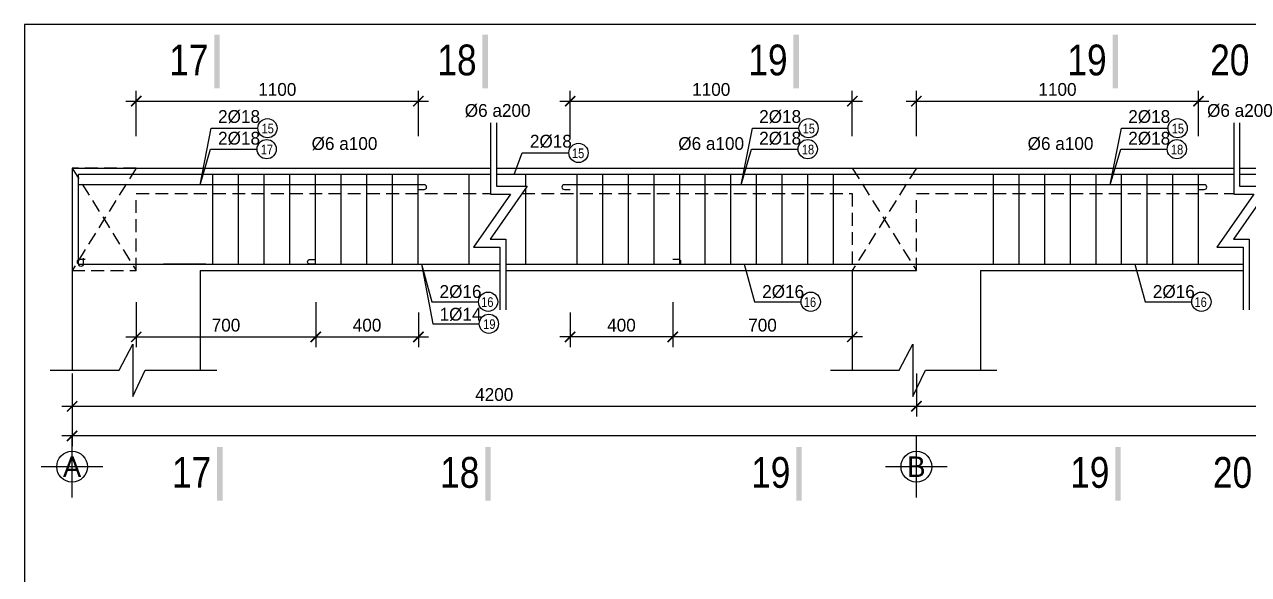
# Model space of a CAD drawing. Extents: x -317 to 4260, y -2056 to 757.
# Drawn here: x 3420.4 to 3659, y 649.3 to 756.6 of the extents above; entities that cross this region are included whole.
import ezdxf
from ezdxf.enums import TextEntityAlignment as Align

# ---------------------------------------------------------------- set-up
doc = ezdxf.new("R2010")
doc.units = 0
doc.header["$MEASUREMENT"] = 0
doc.linetypes.add('CENTER2', pattern=[1.125, 0.75, -0.125, 0.125, -0.125])
doc.linetypes.add('HIDDEN', pattern=[0.375, 0.25, -0.125])
doc.layers.get('0').update_dxf_attribs({"linetype": 'CONTINUOUS'})
doc.layers.get('DEFPOINTS').update_dxf_attribs({"linetype": 'CONTINUOUS'})
for name, color, linetype in [('DAI', 3, 'CONTINUOUS'), ('DIM', 1, 'CONTINUOUS'), ('DUT', 7, 'CENTER2'), ('MOTAAR', 1, 'CONTINUOUS'), ('TEXT', 7, 'CONTINUOUS'), ('THEP', 6, 'CONTINUOUS'), ('TU1', 9, 'CONTINUOUS'), ('TUONG', 7, 'CONTINUOUS')]:
    doc.layers.add(name, color=color, linetype=linetype)
doc.styles.add('DIM-NEW', font='VHELVCN.TTF')
doc.styles.add('style1', font='VGOUDYN.TTF')
doc.styles.add('T2', font='VTIMESN.TTF')
doc.dimstyles.new('TL20', dxfattribs={"dimtxt": 2.5, "dimasz": 2, "dimexe": 2, "dimexo": 2, "dimgap": 1, "dimtad": 1, "dimdec": 0, "dimlfac": 20, "dimzin": 0, "dimdsep": 46, "dimtxsty": 'T2', "dimblk": 'ARCHTICK', "dimcen": 2.5, "dimdle": 2, "dimclrd": 1, "dimclre": 1, "dimclrt": 2, "dimadec": 0, "dimazin": 0, "dimtfac": 1, "dimtdec": 0, "dimtix": 1, "dimtofl": 0, "dimtmove": 0, "dimatfit": 0, "dimldrblk": 'ARCHTICK', "dimfxl": 0, "dimtolj": 1, "dimtzin": 0, "dimlwd": -1, "dimlwe": -1, "dimarcsym": 0})

# ---------------------------------------------------------------- blocks, each defined once
blk = doc.blocks.new('_ARCHTICK')
at = {"color": 0, "linetype": 'ByBlock', "const_width": 0.15}
blk.add_lwpolyline([(-0.5, -0.5), (0.5, 0.5)], dxfattribs=at)
blk = doc.blocks.new('*D162')
at = {"layer": 'DEFPOINTS', "color": 0}
for p in [(3649.24, 741.64), (3594.24, 732.83), (3649.24, 732.83)]:
    blk.add_point(p, dxfattribs=at)
at = {"layer": 'TUONG', "color": 1}
for p, q in [((3594.24, 734.83), (3594.24, 743.64)), ((3649.24, 734.83), (3649.24, 743.64)), ((3592.24, 741.64), (3651.24, 741.64))]:
    blk.add_line(p, q, dxfattribs=at)
at = {"layer": 'TUONG', "color": 1, "xscale": 2, "yscale": 2, "zscale": 2, "rotation": 180}
blk.add_blockref('_ARCHTICK', (3594.24, 741.64), dxfattribs=at)
at = {"layer": 'TUONG', "color": 1, "xscale": 2, "yscale": 2, "zscale": 2}
blk.add_blockref('_ARCHTICK', (3649.24, 741.64), dxfattribs=at)
at = {"layer": 'TUONG', "color": 2, "insert": (3621.74, 743.91), "char_height": 2.5, "attachment_point": 5, "style": 'T2'}
blk.add_mtext('\\A1;1100', dxfattribs=at)
blk = doc.blocks.new('*D161')
at = {"layer": 'DEFPOINTS', "color": 0}
for p in [(3581.74, 741.64), (3526.74, 732.83), (3581.74, 732.83)]:
    blk.add_point(p, dxfattribs=at)
at = {"layer": 'TUONG', "color": 1}
for p, q in [((3526.74, 734.83), (3526.74, 743.64)), ((3581.74, 734.83), (3581.74, 743.64)), ((3524.74, 741.64), (3583.74, 741.64))]:
    blk.add_line(p, q, dxfattribs=at)
at = {"layer": 'TUONG', "color": 1, "xscale": 2, "yscale": 2, "zscale": 2, "rotation": 180}
blk.add_blockref('_ARCHTICK', (3526.74, 741.64), dxfattribs=at)
at = {"layer": 'TUONG', "color": 1, "xscale": 2, "yscale": 2, "zscale": 2}
blk.add_blockref('_ARCHTICK', (3581.74, 741.64), dxfattribs=at)
at = {"layer": 'TUONG', "color": 2, "insert": (3554.24, 743.91), "char_height": 2.5, "attachment_point": 5, "style": 'T2'}
blk.add_mtext('\\A1;1100', dxfattribs=at)
blk = doc.blocks.new('*D160')
at = {"layer": 'DEFPOINTS', "color": 0}
for p in [(3477.15, 702.46), (3497.15, 702.46), (3497.15, 695.67)]:
    blk.add_point(p, dxfattribs=at)
at = {"layer": 'TUONG', "color": 1}
for p, q in [((3477.15, 700.46), (3477.15, 693.67)), ((3497.15, 700.46), (3497.15, 693.67)), ((3475.15, 695.67), (3499.15, 695.67))]:
    blk.add_line(p, q, dxfattribs=at)
at = {"layer": 'TUONG', "color": 1, "xscale": 2, "yscale": 2, "zscale": 2, "rotation": 180}
blk.add_blockref('_ARCHTICK', (3477.15, 695.67), dxfattribs=at)
at = {"layer": 'TUONG', "color": 1, "xscale": 2, "yscale": 2, "zscale": 2}
blk.add_blockref('_ARCHTICK', (3497.15, 695.67), dxfattribs=at)
at = {"layer": 'TUONG', "color": 2, "insert": (3487.15, 697.95), "char_height": 2.5, "attachment_point": 5, "style": 'T2'}
blk.add_mtext('\\A1;400', dxfattribs=at)
blk = doc.blocks.new('*D159')
at = {"layer": 'DEFPOINTS', "color": 0}
for p in [(3442.15, 704.46), (3477.15, 704.46), (3477.15, 695.67)]:
    blk.add_point(p, dxfattribs=at)
at = {"layer": 'TUONG', "color": 1}
for p, q in [((3442.15, 702.46), (3442.15, 693.67)), ((3477.15, 702.46), (3477.15, 693.67)), ((3440.15, 695.67), (3479.15, 695.67))]:
    blk.add_line(p, q, dxfattribs=at)
at = {"layer": 'TUONG', "color": 1, "xscale": 2, "yscale": 2, "zscale": 2, "rotation": 180}
blk.add_blockref('_ARCHTICK', (3442.15, 695.67), dxfattribs=at)
at = {"layer": 'TUONG', "color": 1, "xscale": 2, "yscale": 2, "zscale": 2}
blk.add_blockref('_ARCHTICK', (3477.15, 695.67), dxfattribs=at)
at = {"layer": 'TUONG', "color": 2, "insert": (3459.65, 697.95), "char_height": 2.5, "attachment_point": 5, "style": 'T2'}
blk.add_mtext('\\A1;700', dxfattribs=at)
blk = doc.blocks.new('*D158')
at = {"layer": 'DEFPOINTS', "color": 0}
for p in [(3497.15, 741.64), (3442.15, 732.83), (3497.15, 732.83)]:
    blk.add_point(p, dxfattribs=at)
at = {"layer": 'TUONG', "color": 1}
for p, q in [((3442.15, 734.83), (3442.15, 743.64)), ((3497.15, 734.83), (3497.15, 743.64)), ((3440.15, 741.64), (3499.15, 741.64))]:
    blk.add_line(p, q, dxfattribs=at)
at = {"layer": 'TUONG', "color": 1, "xscale": 2, "yscale": 2, "zscale": 2, "rotation": 180}
blk.add_blockref('_ARCHTICK', (3442.15, 741.64), dxfattribs=at)
at = {"layer": 'TUONG', "color": 1, "xscale": 2, "yscale": 2, "zscale": 2}
blk.add_blockref('_ARCHTICK', (3497.15, 741.64), dxfattribs=at)
at = {"layer": 'TUONG', "color": 2, "insert": (3469.65, 743.91), "char_height": 2.5, "attachment_point": 5, "style": 'T2'}
blk.add_mtext('\\A1;1100', dxfattribs=at)
blk = doc.blocks.new('truc2')
at = {"layer": 'MOTAAR'}
for p, q in [((0, -15), (0, 0)), ((7.5, -7.5), (-7.5, -7.5))]:
    blk.add_line(p, q, dxfattribs=at)
blk.add_lwpolyline([(0, -3.5), (0, -1.84)], dxfattribs=at)
blk.add_circle((0, -7.5), 3.75, dxfattribs=at)
at = {"layer": 'TEXT', "style": 'T2'}
blk.add_attdef('1', text='', height=5, dxfattribs=at).set_placement((0, -7.5), align=Align.MIDDLE_CENTER)
blk = doc.blocks.new('*D154')
at = {"layer": 'DEFPOINTS', "color": 0}
for p in [(3594.24, 690.53), (3738.23, 688.75), (3738.23, 682.14)]:
    blk.add_point(p, dxfattribs=at)
at = {"layer": 'TUONG', "color": 1}
for p, q in [((3594.24, 688.53), (3594.24, 680.14)), ((3738.23, 686.75), (3738.23, 680.14)), ((3592.24, 682.14), (3740.23, 682.14))]:
    blk.add_line(p, q, dxfattribs=at)
at = {"layer": 'TUONG', "color": 1, "xscale": 2, "yscale": 2, "zscale": 2, "rotation": 180}
blk.add_blockref('_ARCHTICK', (3594.24, 682.14), dxfattribs=at)
at = {"layer": 'TUONG', "color": 1, "xscale": 2, "yscale": 2, "zscale": 2}
blk.add_blockref('_ARCHTICK', (3738.23, 682.14), dxfattribs=at)
at = {"layer": 'TUONG', "color": 2, "insert": (3666.23, 684.42), "char_height": 2.5, "attachment_point": 5, "style": 'T2'}
blk.add_mtext('\\A1;4200', dxfattribs=at)
blk = doc.blocks.new('*D153')
at = {"layer": 'DEFPOINTS', "color": 0}
for p in [(3429.65, 690.53), (3594.24, 690.53), (3594.24, 682.14)]:
    blk.add_point(p, dxfattribs=at)
at = {"layer": 'TUONG', "color": 1}
for p, q in [((3429.65, 688.53), (3429.65, 680.14)), ((3594.24, 688.53), (3594.24, 680.14)), ((3427.65, 682.14), (3596.24, 682.14))]:
    blk.add_line(p, q, dxfattribs=at)
at = {"layer": 'TUONG', "color": 1, "xscale": 2, "yscale": 2, "zscale": 2, "rotation": 180}
blk.add_blockref('_ARCHTICK', (3429.65, 682.14), dxfattribs=at)
at = {"layer": 'TUONG', "color": 1, "xscale": 2, "yscale": 2, "zscale": 2}
blk.add_blockref('_ARCHTICK', (3594.24, 682.14), dxfattribs=at)
at = {"layer": 'TUONG', "color": 2, "insert": (3511.94, 684.42), "char_height": 2.5, "attachment_point": 5, "style": 'T2'}
blk.add_mtext('\\A1;4200', dxfattribs=at)
blk = doc.blocks.new('*D165')
at = {"layer": 'DEFPOINTS', "color": 0}
for p in [(3429.65, 686.06), (4253.92, 686.06), (3429.65, 676.37)]:
    blk.add_point(p, dxfattribs=at)
at = {"layer": 'TUONG', "color": 1}
for p, q in [((3429.65, 684.06), (3429.65, 674.37)), ((4253.92, 684.06), (4253.92, 674.37)), ((4255.92, 676.37), (3427.65, 676.37))]:
    blk.add_line(p, q, dxfattribs=at)
at = {"layer": 'TUONG', "color": 1, "xscale": 2, "yscale": 2, "zscale": 2, "rotation": 180}
blk.add_blockref('_ARCHTICK', (3429.65, 676.37), dxfattribs=at)
at = {"layer": 'TUONG', "color": 1, "xscale": 2, "yscale": 2, "zscale": 2}
blk.add_blockref('_ARCHTICK', (4253.92, 676.37), dxfattribs=at)
at = {"layer": 'TUONG', "color": 2, "insert": (3841.78, 678.65), "char_height": 2.5, "attachment_point": 5, "style": 'T2'}
blk.add_mtext('\\A1;20800', dxfattribs=at)
blk = doc.blocks.new('*D166')
at = {"layer": 'DEFPOINTS', "color": 0}
for p in [(3526.74, 702.46), (3546.74, 702.46), (3526.74, 695.67)]:
    blk.add_point(p, dxfattribs=at)
at = {"layer": 'TUONG', "color": 1}
for p, q in [((3526.74, 700.46), (3526.74, 693.67)), ((3546.74, 700.46), (3546.74, 693.67)), ((3548.74, 695.67), (3524.74, 695.67))]:
    blk.add_line(p, q, dxfattribs=at)
at = {"layer": 'TUONG', "color": 1, "xscale": 2, "yscale": 2, "zscale": 2, "rotation": 180}
blk.add_blockref('_ARCHTICK', (3526.74, 695.67), dxfattribs=at)
at = {"layer": 'TUONG', "color": 1, "xscale": 2, "yscale": 2, "zscale": 2}
blk.add_blockref('_ARCHTICK', (3546.74, 695.67), dxfattribs=at)
at = {"layer": 'TUONG', "color": 2, "insert": (3536.74, 697.95), "char_height": 2.5, "attachment_point": 5, "style": 'T2'}
blk.add_mtext('\\A1;400', dxfattribs=at)
blk = doc.blocks.new('*D167')
at = {"layer": 'DEFPOINTS', "color": 0}
for p in [(3546.74, 704.46), (3581.74, 704.46), (3546.74, 695.67)]:
    blk.add_point(p, dxfattribs=at)
at = {"layer": 'TUONG', "color": 1}
for p, q in [((3546.74, 702.46), (3546.74, 693.67)), ((3581.74, 702.46), (3581.74, 693.67)), ((3583.74, 695.67), (3544.74, 695.67))]:
    blk.add_line(p, q, dxfattribs=at)
at = {"layer": 'TUONG', "color": 1, "xscale": 2, "yscale": 2, "zscale": 2, "rotation": 180}
blk.add_blockref('_ARCHTICK', (3546.74, 695.67), dxfattribs=at)
at = {"layer": 'TUONG', "color": 1, "xscale": 2, "yscale": 2, "zscale": 2}
blk.add_blockref('_ARCHTICK', (3581.74, 695.67), dxfattribs=at)
at = {"layer": 'TUONG', "color": 2, "insert": (3564.24, 697.95), "char_height": 2.5, "attachment_point": 5, "style": 'T2'}
blk.add_mtext('\\A1;700', dxfattribs=at)

msp = doc.modelspace()

# ---------------------------------------------------------------- linework, layer by layer
at = {"layer": 'DAI'}
for p, q in [((3457.085, 709.856), (3457.085, 727.356)), ((3462.085, 709.856), (3462.085, 727.356)), ((3467.085, 709.856), (3467.085, 727.356)), ((3472.085, 709.856), (3472.085, 727.356)), ((3477.085, 709.856), (3477.085, 727.356)), ((3482.085, 709.856), (3482.085, 727.356)), ((3487.085, 709.856), (3487.085, 727.356)), ((3492.085, 709.856), (3492.085, 727.356)), ((3497.085, 709.856), (3497.085, 727.356)), ((3507.085, 709.856), (3507.085, 727.356)), ((3518.09, 725.034), (3518.09, 727.356)), ((3528.09, 709.856), (3528.09, 727.356)), ((3533.09, 709.856), (3533.09, 727.356)), ((3538.09, 709.856), (3538.09, 727.356)), ((3543.09, 709.856), (3543.09, 727.356)), ((3548.09, 709.856), (3548.09, 727.356)), ((3553.09, 709.856), (3553.09, 727.356)), ((3558.09, 709.856), (3558.09, 727.356)), ((3563.09, 709.856), (3563.09, 727.356)), ((3568.09, 709.856), (3568.09, 727.356)), ((3573.09, 709.856), (3573.09, 727.356)), ((3578.09, 709.856), (3578.09, 727.356)), ((3609.252, 709.856), (3609.252, 727.356)), ((3614.252, 709.856), (3614.252, 727.356)), ((3619.252, 709.856), (3619.252, 727.356)), ((3624.252, 709.856), (3624.252, 727.356)), ((3629.252, 709.856), (3629.252, 727.356)), ((3634.252, 709.856), (3634.252, 727.356)), ((3639.252, 709.856), (3639.252, 727.356)), ((3644.252, 709.856), (3644.252, 727.356)), ((3649.252, 709.856), (3649.252, 727.356)), ((3518.09, 709.856), (3518.09, 724.619))]:
    msp.add_line(p, q, dxfattribs=at)
at = {"layer": 'DUT', "linetype": 'HIDDEN', "ltscale": 10}
for p, q in [((3429.647, 728.606), (3442.147, 708.606)), ((3442.147, 728.606), (3429.647, 708.606)), ((3581.738, 728.606), (3594.238, 708.606)), ((3594.238, 728.606), (3581.738, 708.606))]:
    msp.add_line(p, q, dxfattribs=at)
for points in [[(3442.147, 728.606), (3429.647, 728.606), (3429.647, 708.606), (3442.147, 708.606), (3442.147, 723.606), (3511.209, 723.606)], [(3517.384, 723.606), (3581.738, 723.606), (3581.738, 708.606), (3594.238, 708.606), (3594.238, 723.606), (3656.095, 723.606)]]:
    msp.add_lwpolyline(points, dxfattribs=at)
at = {"layer": 'TEXT', "ltscale": 10}
msp.add_lwpolyline([(3420.367, 162.589), (4260.367, 162.589), (4260.367, 756.589), (3420.367, 756.589)], close=True, dxfattribs=at)
for points in [[(3457.38, 744.128), (3458.43, 744.128), (3457.38, 754.628), (3458.43, 754.628)], [(3509.647, 744.128), (3510.697, 744.128), (3509.647, 754.628), (3510.697, 754.628)], [(3570.274, 744.128), (3571.324, 744.128), (3570.274, 754.628), (3571.324, 754.628)], [(3632.47, 744.128), (3633.52, 744.128), (3632.47, 754.628), (3633.52, 754.628)], [(3457.919, 663.717), (3458.969, 663.717), (3457.919, 674.217), (3458.969, 674.217)], [(3510.186, 663.717), (3511.236, 663.717), (3510.186, 674.217), (3511.236, 674.217)], [(3570.814, 663.717), (3571.864, 663.717), (3570.814, 674.217), (3571.864, 674.217)], [(3633.009, 663.717), (3634.059, 663.717), (3633.009, 674.217), (3634.059, 674.217)]]:
    msp.add_trace(points, dxfattribs=at)
at = {"layer": 'THEP', "ltscale": 10}
for points in [[(3431.834, 711.005), (3431.834, 709.878, -1), (3430.897, 709.878), (3430.897, 727.396)], [(3497.147, 724.419), (3498.274, 724.419, 1), (3498.274, 725.356), (3497.147, 725.356), (3430.897, 725.356)], [(3649.238, 724.419), (3650.366, 724.419, 1), (3650.366, 725.356), (3649.238, 725.356), (3582.988, 725.356), (3526.738, 725.356), (3525.611, 725.356, 1), (3525.611, 724.419), (3526.738, 724.419)], [(3432.228, 710.794), (3431.101, 710.794, 1), (3431.101, 709.856), (3432.507, 709.856), (3453.28, 709.856), (3455.717, 709.856), (3450.369, 709.856), (3450.706, 709.856), (3447.457, 709.856), (3508.867, 709.856), (3513.05, 709.856)], [(3477.147, 709.856), (3476.02, 709.856, -1), (3476.02, 710.794), (3477.147, 710.794)], [(3546.738, 709.856), (3547.866, 709.856, 1), (3547.866, 710.794), (3546.738, 710.794)]]:
    msp.add_lwpolyline(points, format="xyb", dxfattribs=at)
for points in [[(3430.897, 727.356), (3430.897, 727.356)], [(3511.209, 727.356), (3430.897, 727.356)], [(3656.095, 727.356), (3512.355, 727.356)], [(4019.098, 727.356), (3657.242, 727.356)], [(3514.197, 709.856), (3657.937, 709.856)]]:
    msp.add_lwpolyline(points, dxfattribs=at)
at = {"layer": 'TU1', "lineweight": -2, "ltscale": 10}
for points in [[(3454.61, 725.356), (3456.782, 736.363), (3465.857, 736.363)], [(3560.089, 725.356), (3562.261, 736.363), (3571.336, 736.363)], [(3632.043, 725.356), (3634.214, 736.363), (3643.29, 736.363)], [(3454.61, 725.356), (3456.627, 732.273), (3465.702, 732.273)], [(3515.796, 727.356), (3517.412, 731.546), (3526.488, 731.546)], [(3560.089, 725.356), (3562.106, 732.273), (3571.181, 732.273)], [(3632.043, 725.356), (3634.059, 732.273), (3643.134, 732.273)], [(3497.76, 709.856), (3499.952, 698.236), (3509.027, 698.236)], [(3497.76, 709.856), (3499.797, 702.53), (3508.872, 702.53)], [(3560.653, 709.856), (3562.69, 702.53), (3571.765, 702.53)], [(3636.811, 709.856), (3638.848, 702.53), (3647.923, 702.53)]]:
    msp.add_lwpolyline(points, dxfattribs=at)
at = {"layer": 'TU1', "ltscale": 10}
for centre in [(3467.732, 736.363), (3573.211, 736.363), (3645.165, 736.363), (3467.577, 732.273), (3528.363, 731.546), (3573.056, 732.273), (3645.009, 732.273), (3510.747, 702.53), (3573.64, 702.53), (3649.798, 702.53), (3510.902, 698.236)]:
    msp.add_circle(centre, 1.875, dxfattribs=at)
at = {"layer": 'TUONG'}
for p, q in [((3429.647, 728.606), (3511.209, 728.606)), ((3429.647, 728.606), (3429.647, 689.158)), ((3512.355, 728.606), (3656.095, 728.606)), ((3657.242, 728.606), (4019.098, 728.606)), ((3454.647, 708.606), (3513.05, 708.606)), ((3454.647, 708.606), (3454.647, 689.158)), ((3514.197, 708.606), (3594.238, 708.606)), ((3581.738, 708.606), (3581.738, 689.158)), ((3606.738, 708.606), (3657.937, 708.606)), ((3606.738, 708.606), (3606.738, 689.158))]:
    msp.add_line(p, q, dxfattribs=at)
for points in [[(3511.209, 737.388), (3511.209, 723.534), (3515.124, 723.534), (3507.917, 713.199), (3513.05, 713.199), (3513.05, 700.945)], [(3512.355, 737.388), (3512.355, 725.034), (3518.379, 725.034), (3511.172, 714.699), (3514.197, 714.699), (3514.197, 700.945)], [(3656.095, 737.388), (3656.095, 723.534), (3660.011, 723.534), (3652.804, 713.199), (3657.937, 713.199), (3657.937, 700.945)], [(3657.242, 737.388), (3657.242, 725.034), (3663.265, 725.034), (3656.058, 714.699), (3659.083, 714.699), (3659.083, 700.945)], [(3425.386, 689.158), (3438.804, 689.158), (3441.459, 694.241), (3441.459, 684.075), (3443.893, 689.158), (3457.856, 689.158)], [(3577.477, 689.158), (3590.895, 689.158), (3593.551, 694.241), (3593.551, 684.075), (3595.985, 689.158), (3609.947, 689.158)]]:
    msp.add_lwpolyline(points, dxfattribs=at)

# ---------------------------------------------------------------- block references
at = {"layer": 'DIM', "ltscale": 10, "xscale": 0.8000000000000002, "yscale": 0.8000000000000002, "zscale": 0.8000000000000002}
for p, values in [((3429.647, 676.366), {'1': 'A'}), ((3594.238, 676.366), {'1': 'B'})]:
    msp.add_blockref('truc2', p, dxfattribs=at).add_auto_attribs(values)

# ---------------------------------------------------------------- texts
at = {"layer": 'TEXT', "ltscale": 10}
for s, height, style, p in [('17', 6, 'DIM-NEW', (3448.59, 746.67)), ('18', 6, 'DIM-NEW', (3500.857, 746.67)), ('19', 6, 'DIM-NEW', (3561.485, 746.67)), ('19', 6, 'DIM-NEW', (3623.68, 746.67)), ('20', 6, 'DIM-NEW', (3651.507, 746.67)), ('2%%25418', 2.5, 'style1', (3458.108, 737.395)), ('%%2546 a200', 2.5, 'style1', (3506.193, 738.576)), ('2%%25418', 2.5, 'style1', (3563.587, 737.395)), ('2%%25418', 2.5, 'style1', (3635.54, 737.395)), ('%%2546 a200', 2.5, 'style1', (3650.895, 738.576)), ('2%%25418', 2.5, 'style1', (3458.108, 733.168)), ('15', 1.875, 'DIM-NEW', (3466.588, 735.357)), ('2%%25418', 2.5, 'style1', (3518.898, 732.577)), ('2%%25418', 2.5, 'style1', (3563.587, 733.168)), ('15', 1.875, 'DIM-NEW', (3572.067, 735.357)), ('2%%25418', 2.5, 'style1', (3635.54, 733.168)), ('15', 1.875, 'DIM-NEW', (3644.02, 735.357)), ('17', 1.875, 'DIM-NEW', (3466.433, 731.266)), ('%%2546 a100', 2.5, 'style1', (3476.339, 732.124)), ('%%2546 a100', 2.5, 'style1', (3547.818, 732.124)), ('18', 1.875, 'DIM-NEW', (3571.912, 731.266)), ('%%2546 a100', 2.5, 'style1', (3615.922, 732.124)), ('18', 1.875, 'DIM-NEW', (3643.865, 731.266)), ('15', 1.875, 'DIM-NEW', (3527.097, 730.539)), ('2%%25416', 2.5, 'style1', (3501.278, 703.273)), ('2%%25416', 2.5, 'style1', (3564.171, 703.273)), ('2%%25416', 2.5, 'style1', (3640.329, 703.273)), ('16', 1.875, 'DIM-NEW', (3509.4, 701.523)), ('16', 1.875, 'DIM-NEW', (3572.293, 701.523)), ('16', 1.875, 'DIM-NEW', (3648.451, 701.523)), ('1%%25414', 2.5, 'style1', (3501.278, 698.843)), ('19', 1.875, 'DIM-NEW', (3509.797, 697.23)), ('17', 6, 'DIM-NEW', (3449.13, 666.258)), ('18', 6, 'DIM-NEW', (3501.397, 666.258)), ('19', 6, 'DIM-NEW', (3562.024, 666.258)), ('19', 6, 'DIM-NEW', (3624.22, 666.258)), ('20', 6, 'DIM-NEW', (3652.047, 666.258))]:
    msp.add_text(s, height=height, dxfattribs=dict(at, style=style)).set_placement(p)

# ---------------------------------------------------------------- dimensions: what is measured, and where the dimension line sits
at = {"layer": 'TUONG'}
for base, p1, p2, picture, middle in [((3497.147, 741.635), (3442.147, 732.826), (3497.147, 732.826), '*D158', (3469.647, 743.915)), ((3581.738, 741.635), (3526.738, 732.826), (3581.738, 732.826), '*D161', (3554.238, 743.915)), ((3649.238, 741.635), (3594.238, 732.826), (3649.238, 732.826), '*D162', (3621.738, 743.915)), ((3477.147, 695.671), (3442.147, 704.457), (3477.147, 704.457), '*D159', (3459.647, 697.95)), ((3497.147, 695.671), (3477.147, 702.457), (3497.147, 702.457), '*D160', (3487.147, 697.95))]:
    dim = msp.add_linear_dim(base=base, p1=p1, p2=p2, dimstyle='TL20', dxfattribs=at)
    dim.commit()
    dim.dimension.update_dxf_attribs({"geometry": picture, "text_midpoint": middle})
for base, p1, p2, picture, middle in [((3546.738, 695.671), (3581.738, 704.457), (3546.738, 704.457), '*D167', (3564.238, 697.95)), ((3526.738, 695.671), (3546.738, 702.457), (3526.738, 702.457), '*D166', (3536.738, 697.95))]:
    dim = msp.add_linear_dim(base=base, p1=p1, p2=p2, angle=180, dimstyle='TL20', dxfattribs=at)
    dim.commit()
    dim.dimension.update_dxf_attribs({"geometry": picture, "text_midpoint": middle})
for base, p1, p2, text, picture, middle in [((3594.238, 682.143), (3429.647, 690.535), (3594.238, 690.535), '4200', '*D153', (3511.943, 684.423)), ((3429.647, 676.366), (4253.919, 686.064), (3429.647, 686.064), '20800', '*D165', (3841.783, 678.646))]:
    dim = msp.add_linear_dim(base=base, p1=p1, p2=p2, text=text, dimstyle='TL20', dxfattribs=at)
    dim.commit()
    dim.dimension.update_dxf_attribs({"geometry": picture, "text_midpoint": middle})
dim = msp.add_linear_dim(base=(3738.228, 682.143), p1=(3594.238, 690.535), p2=(3738.228, 688.751), text='4200', dimstyle='TL20', override={"dimtmove": 1}, dxfattribs=at)
dim.commit()
dim.dimension.update_dxf_attribs({"geometry": '*D154', "text_midpoint": (3666.233, 684.423)})

doc.saveas('drawing.dxf')
